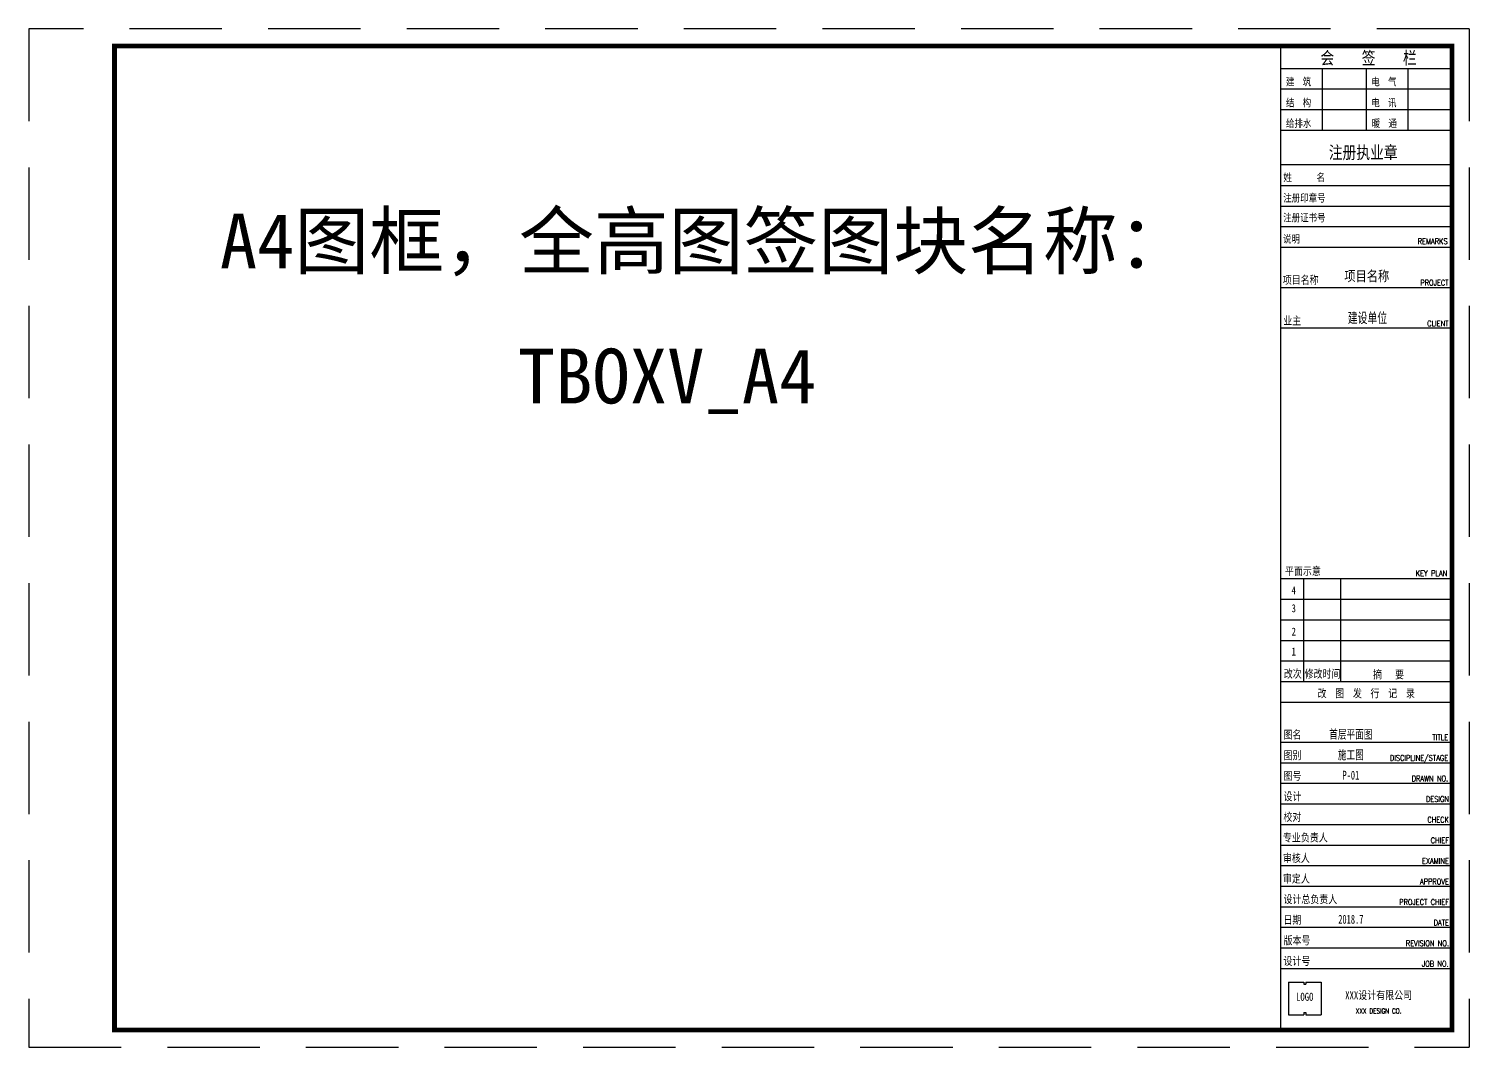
# Model space of a CAD drawing. Header units: millimetres. Extents: x -204 to 3828, y -2242 to 1531.
# Drawn here: x -187.8 to 109.2, y 16.4 to 226.4 of the extents above; entities that cross this region are included whole.
import ezdxf
from ezdxf.enums import TextEntityAlignment as Align

# ---------------------------------------------------------------- set-up
doc = ezdxf.new("R2010")
doc.units = ezdxf.units.MM
doc.linetypes.add('HIDDEN', pattern=[9.525, 6.35, -3.175])
doc.styles.add('ROMANS', font='romans.shx', dxfattribs={"width": 0.8})
doc.styles.get("Standard").update_dxf_attribs({"font": 'SimSun.ttf'})
doc.styles.add('黑体', font='')
doc.styles.get('黑体').set_extended_font_data('SimHei')

# ---------------------------------------------------------------- blocks, each defined once
blk = doc.blocks.new('TBOXV_A4')
for p, q in [((-35.36, 202.93), (-35.36, -0.02)), ((0, 202.93), (-35.36, 202.93)), ((0, 0), (0, 202.93)), ((0, 198.22), (-35.36, 198.22)), ((-26.77, 198.22), (-26.77, 185.49)), ((-17.68, 198.22), (-17.68, 185.49)), ((-9.09, 198.22), (-9.09, 185.49)), ((0, 194.05), (-35.36, 194.05)), ((0, 189.73), (-35.36, 189.73)), ((0, 185.49), (-35.36, 185.49)), ((0, 178.42), (-35.36, 178.42)), ((-35.36, 174.17), (0, 174.17)), ((-35.36, 169.93), (0, 169.93)), ((-35.36, 165.69), (0, 165.69)), ((-35.36, 161.45), (0, 161.45)), ((-35.36, 153.14), (0, 153.14)), ((0, 144.75), (-35.36, 144.75)), ((-35.36, 93.09), (0, 93.09)), ((-30.55, 71.88), (-30.55, 93.09)), ((-22.94, 71.88), (-22.94, 93.09)), ((-35.36, 88.85), (0, 88.85)), ((-35.36, 84.61), (0, 84.61)), ((-35.36, 80.36), (0, 80.36)), ((-35.36, 76.12), (0, 76.12)), ((-35.36, 71.88), (0, 71.88)), ((-35.36, 67.64), (0, 67.64)), ((-35.36, 59.37), (0, 59.37)), ((-35.36, 55.13), (0, 55.13)), ((-35.36, 50.89), (0, 50.89)), ((-35.36, 46.65), (0, 46.65)), ((-35.36, 42.4), (0, 42.4)), ((-35.36, 38.16), (0, 38.16)), ((-35.36, 33.92), (0, 33.92)), ((-35.36, 29.68), (0, 29.68)), ((-35.36, 25.43), (0, 25.43)), ((-35.36, 21.19), (0, 21.19)), ((-35.36, 16.95), (0, 16.95)), ((-35.36, 12.71), (0, 12.71)), ((-35.36, -0.02), (0, 0))]:
    blk.add_line(p, q)
at = {"lineweight": -3}
for p, q in [((-33.71, 9.91), (-30.57, 9.91)), ((-33.71, 9.91), (-33.71, 3.17)), ((-30.57, 9.91), (-30.57, 9.46)), ((-30.57, 9.46), (-30.12, 9.46)), ((-30.12, 9.91), (-26.97, 9.91)), ((-30.12, 9.91), (-30.12, 9.46)), ((-26.97, 9.91), (-26.97, 3.17)), ((-33.71, 3.17), (-30.57, 3.17)), ((-30.57, 3.62), (-30.12, 3.62)), ((-30.57, 3.62), (-30.57, 3.17)), ((-30.12, 3.62), (-30.12, 3.17)), ((-30.12, 3.17), (-26.97, 3.17))]:
    blk.add_line(p, q, dxfattribs=at)
at = {"style": '黑体', "width": 0.800082}
for s, height, p in [('会    签    栏', 2.6012, (-27.13, 199.16)), ('建  筑', 1.561, (-34.25, 194.77)), ('电  气', 1.561, (-16.65, 194.77)), ('结  构', 1.561, (-34.25, 190.45)), ('电  讯', 1.561, (-16.65, 190.45)), ('给排水', 1.561, (-34.25, 186.2)), ('暖  通', 1.561, (-16.57, 186.2)), ('注册执业章', 2.601, (-25.42, 179.68)), ('姓      名', 1.561, (-34.78, 175.05)), ('注册印章号', 1.561, (-34.81, 170.81)), ('注册证书号', 1.561, (-34.82, 166.74)), ('说明', 1.561, (-34.84, 162.35)), ('项目名称', 1.65, (-34.91, 153.85)), ('业主', 1.65, (-34.79, 145.46)), ('平面示意', 1.65, (-34.45, 93.8)), ('4', 1.65, (-33.09, 89.86)), ('3', 1.65, (-33.09, 86.16)), ('2', 1.65, (-33.09, 81.34)), ('1', 1.65, (-33.09, 77.23)), ('图名', 1.65, (-34.75, 60.09)), ('图别', 1.65, (-34.75, 55.84)), ('图号', 1.65, (-34.75, 51.6)), ('设计', 1.65, (-34.75, 47.36)), ('校对', 1.65, (-34.76, 43.12)), ('专业负责人', 1.65, (-34.87, 38.87)), ('审核人', 1.65, (-34.87, 34.63)), ('审定人', 1.65, (-34.87, 30.39)), ('设计总负责人', 1.65, (-34.76, 26.15)), ('日期', 1.65, (-34.76, 21.9)), ('版本号', 1.65, (-34.74, 17.66)), ('设计号', 1.65, (-34.77, 13.42))]:
    blk.add_text(s, height=height, dxfattribs=at).set_placement(p)
at = {"style": 'ROMANS', "width": 0.700071}
for s, height, p in [('REMARKS', 1.171, (-0.91, 162.08)), ('PROJECT', 1.165, (-0.73, 153.52)), ('CLIENT', 1.165, (-0.73, 145.12)), ('KEY PLAN', 1.165, (-0.98, 93.63)), ('TITLE', 1.165, (-0.8, 59.78)), ('DISCIPLINE/STAGE', 1.1653, (-0.8, 55.53)), ('DRAWN NO.', 1.165, (-0.8, 51.29)), ('DESIGN', 1.165, (-0.64, 47.05)), ('CHECK', 1.165, (-0.64, 42.78)), ('CHIEF', 1.165, (-0.64, 38.53)), ('EXAMINE', 1.165, (-0.64, 34.29)), ('APPROVE', 1.165, (-0.64, 30.05)), ('PROJECT CHIEF', 1.1653, (-0.64, 25.81)), ('DATE', 1.165, (-0.64, 21.57)), ('REVISION NO.', 1.1653, (-0.64, 17.32)), ('JOB NO.', 1.165, (-0.71, 13.08))]:
    blk.add_text(s, height=height, dxfattribs=at).set_placement(p, align=Align.RIGHT)
for s, height, style, width, p in [('改次', 1.65, '黑体', 0.800082, (-32.84, 73.51)), ('修改时间', 1.65, '黑体', 0.800082, (-26.71, 73.51)), ('摘   要', 1.65, '黑体', 0.800082, (-13.09, 73.38)), ('改  图  发  行  记  录', 1.6498, '黑体', 0.800082, (-17.7, 69.48)), ('LOGO', 1.65, '黑体', 0.800082, (-30.38, 6.86)), ('XXX设计有限公司', 1.65, '黑体', 0.800082, (-15.14, 7.24)), ('XXX DESIGN CO.', 1.0026, 'ROMANS', 0.700071, (-15.14, 3.94))]:
    blk.add_text(s, height=height, dxfattribs=dict(style=style, width=width)).set_placement(p, align=Align.MIDDLE)
at = {"color": 2, "style": '黑体'}
for tag, height, width, p in [('项目名称', 2.12, 0.800082, (-17.58, 155.54)), ('建设单位', 2.12, 0.700071, (-17.44, 146.91)), ('图名', 1.82, 0.700071, (-20.87, 61.04)), ('图别', 1.82, 0.700071, (-20.87, 56.8)), ('图号', 1.82, 0.700071, (-20.87, 52.55)), ('日期', 1.82, 0.700071, (-20.87, 22.83))]:
    blk.add_attdef(tag, text='', height=height, dxfattribs=dict(at, width=width)).set_placement(p, align=Align.MIDDLE)

msp = doc.modelspace()

# ---------------------------------------------------------------- linework, layer by layer
at = {"color": 8, "linetype": 'HIDDEN', "ltscale": 3}
for p, q in [((109.16, 226.43), (-187.84, 226.43)), ((-187.84, 226.43), (-187.84, 16.43)), ((109.16, 226.43), (109.16, 16.43)), ((-187.84, 16.43), (109.16, 16.43))]:
    msp.add_line(p, q, dxfattribs=at)
at = {"color": 8, "linetype": 'HIDDEN', "ltscale": 3, "const_width": 1}
msp.add_lwpolyline([(105.62, 222.89), (-170.17, 222.89), (-170.17, 19.96), (105.62, 19.96)], close=True, dxfattribs=at)

# ---------------------------------------------------------------- block references
msp.add_blockref('TBOXV_A4', (105.62, 19.96)).add_auto_attribs({'日期': '2018.7', '图号': 'P-01', '图名': '首层平面图', '图别': '施工图', '建设单位': '建设单位', '项目名称': '项目名称'})

# ---------------------------------------------------------------- texts
at = {"color": 6, "width": 1.000102}
for s, height, p in [('A4图框，全高图签图块名称：', 11.3131, (-148.46, 177.03)), ('TBOXV_A4', 11.313, (-87.01, 149.17))]:
    msp.add_text(s, height=height, dxfattribs=at).set_placement(p)

doc.saveas('drawing.dxf')
